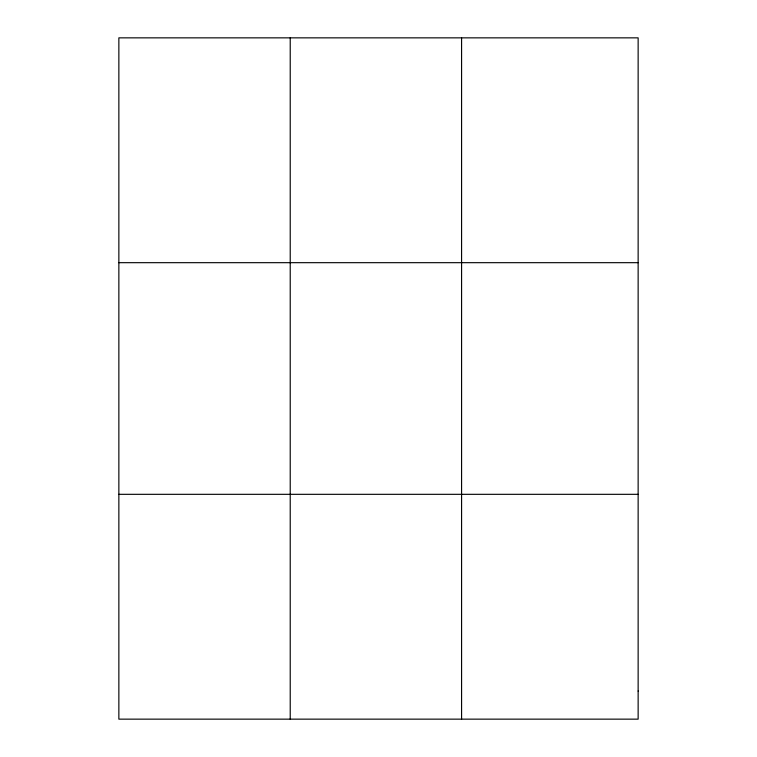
<?xml version="1.0" encoding="UTF-8"?>
<svg xmlns="http://www.w3.org/2000/svg" width="757" height="757" viewBox="0 0 757 757"><rect width="100%" height="100%" fill="white"/><g stroke="black" fill="none" stroke-linecap="round" stroke-linejoin="round"><path stroke-width="1.14" d="M290.224 37.85L290.224 719.15M461.581 37.85L461.581 719.15M118.858 262.679L638.142 262.679M118.858 494.321L638.142 494.321M638.142 691.046L638.142 719.15L118.858 719.15L118.858 37.85L638.142 37.85L638.142 691.046"/></g></svg>
